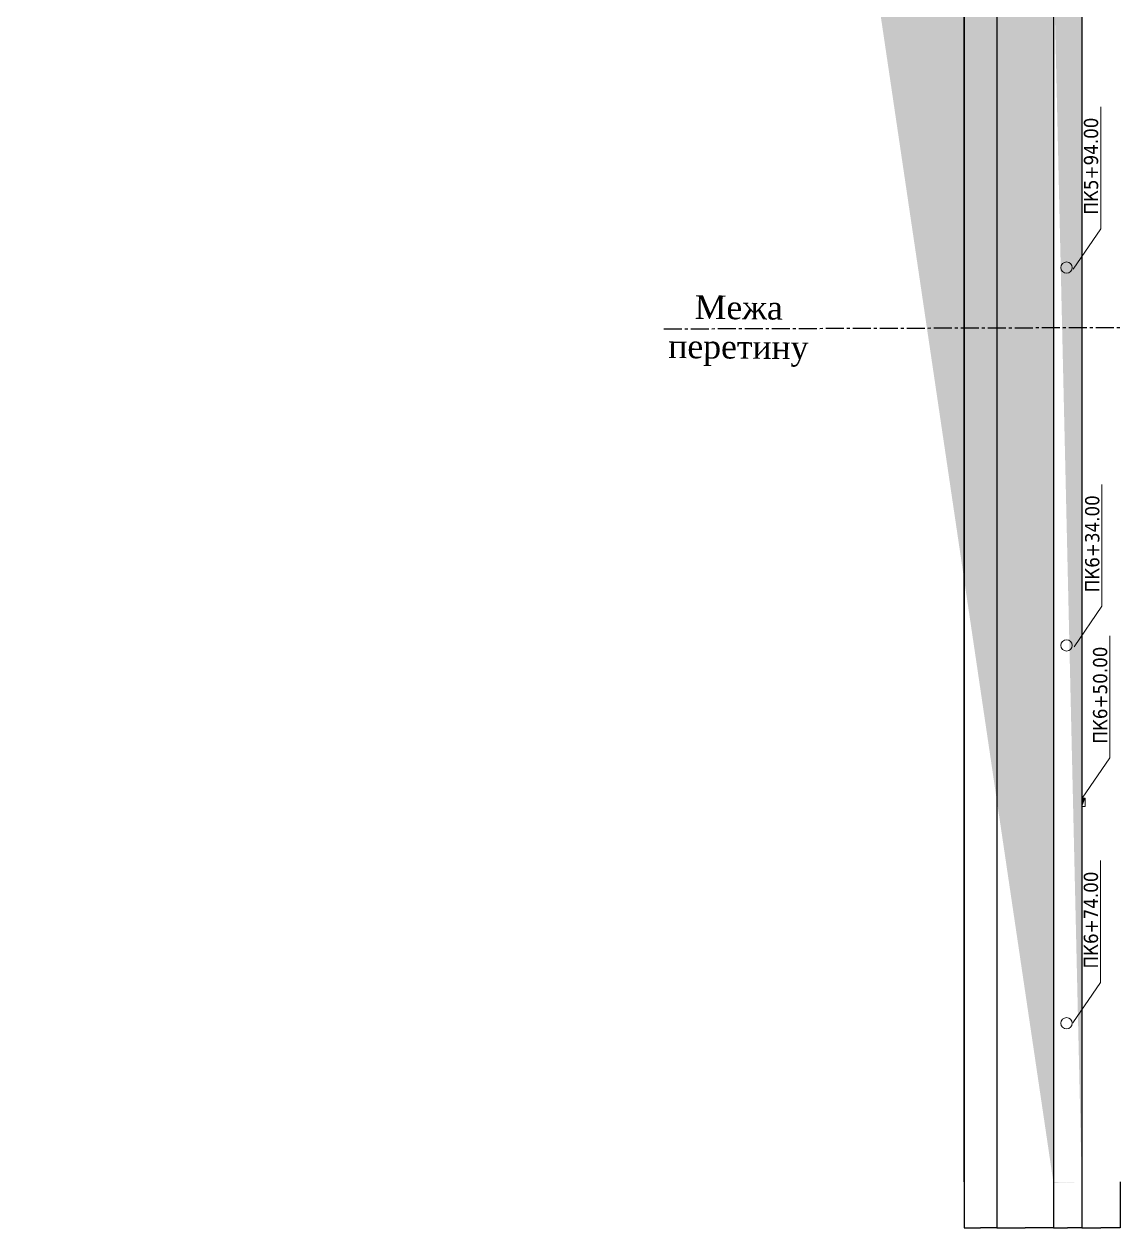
# Model space of a CAD drawing. Header units: millimetres. Extents: x -492806 to 8131902, y -181351 to 2373952.
# Drawn here: x 2111806 to 2227285, y -34934 to 92518 of the extents above; entities that cross this region are included whole.
import ezdxf

# ---------------------------------------------------------------- set-up
doc = ezdxf.new("R2010")
doc.units = ezdxf.units.MM
doc.header["$LTSCALE"] = 50
doc.linetypes.add('CENTER2', pattern=[28.575, 19.05, -3.175, 3.175, -3.175])
for name, color, linetype, lineweight in [('1 Відмітки', 7, 'Continuous', 25), ('2 Позначення', 80, 'Continuous', 20), ('вертикалка', 200, 'Continuous', 9), ('поздовжній профіль', 250, 'Continuous', 15), ('Червоні лінії', 1, 'Continuous', 30)]:
    doc.layers.add(name, color=color, linetype=linetype, lineweight=lineweight)
for name, color, linetype in [('Абсолютные высоты', 50, 'Continuous'), ('край проїзжої частини і тротуарів', 150, 'Continuous'), ('Отмостка', 7, 'Continuous')]:
    doc.layers.add(name, color=color, linetype=linetype)
doc.styles.get("Standard").update_dxf_attribs({"font": 'tahoma.ttf'})
doc.dimstyles.get("Standard").update_dxf_attribs({"dimtxt": 0.18, "dimasz": 0.18, "dimexe": 0.18, "dimexo": 0.0625, "dimgap": 0.09, "dimtad": 0, "dimtih": 1, "dimtoh": 1, "dimdec": 4, "dimzin": 0, "dimdsep": 46, "dimtxsty": 'Standard', "dimcen": 0.09, "dimadec": 0, "dimazin": 0, "dimtfac": 1, "dimtdec": 4, "dimtofl": 0, "dimtmove": 0, "dimatfit": 3, "dimfxl": 1, "dimtolj": 1, "dimtzin": 0, "dimarcsym": 0})

# ---------------------------------------------------------------- blocks, each defined once
blk = doc.blocks.new('*D266')
at = {"layer": 'Defpoints', "color": 0, "transparency": 16777216}
for p in [(2211323, -29934), (2214773, -30069), (2214773, -34934)]:
    blk.add_point(p, dxfattribs=at)
at = {"layer": 'край проїзжої частини і тротуарів', "color": 0, "lineweight": -2, "transparency": 16777216}
for p, q in [((2211323, -29934), (2211323, -34934)), ((2214773, -30069), (2214773, -34934)), ((2211323, -34934), (2213045, -34934)), ((2214773, -34934), (2213050, -34934))]:
    blk.add_line(p, q, dxfattribs=at)
at = {"layer": 'край проїзжої частини і тротуарів', "color": 0, "transparency": 16777216}
for points in [[(2211323, -34934), (2211323, -34934), (2211323, -34934)], [(2214773, -34934), (2214773, -34934), (2214773, -34934)]]:
    blk.add_solid(points, dxfattribs=at)
at = {"layer": 'край проїзжої частини і тротуарів', "color": 0, "transparency": 16777216, "insert": (2213048, -34934), "char_height": 1, "attachment_point": 5}
blk.add_mtext('\\A1;3450.36', dxfattribs=at)
blk = doc.blocks.new('*D267')
at = {"layer": 'Defpoints', "color": 0, "transparency": 16777216}
for p in [(2214773, -30131), (2220773, -30069), (2220773, -34920)]:
    blk.add_point(p, dxfattribs=at)
at = {"layer": 'край проїзжої частини і тротуарів', "color": 0, "lineweight": -2, "transparency": 16777216}
for p, q in [((2214773, -30132), (2214773, -34920)), ((2220773, -30069), (2220773, -34920)), ((2214773, -34920), (2217771, -34920)), ((2220773, -34920), (2217776, -34920))]:
    blk.add_line(p, q, dxfattribs=at)
at = {"layer": 'край проїзжої частини і тротуарів', "color": 0, "transparency": 16777216}
for points in [[(2214773, -34920), (2214773, -34920), (2214773, -34920)], [(2220773, -34920), (2220773, -34920), (2220773, -34920)]]:
    blk.add_solid(points, dxfattribs=at)
at = {"layer": 'край проїзжої частини і тротуарів', "color": 0, "transparency": 16777216, "insert": (2217773, -34920), "char_height": 1, "attachment_point": 5}
blk.add_mtext('\\A1;6000.00', dxfattribs=at)
blk = doc.blocks.new('*D268')
at = {"layer": 'Defpoints', "color": 0, "transparency": 16777216}
for p in [(2220773, -30069), (2223773, -30069), (2223773, -34920)]:
    blk.add_point(p, dxfattribs=at)
at = {"layer": 'край проїзжої частини і тротуарів', "color": 0, "lineweight": -2, "transparency": 16777216}
for p, q in [((2220773, -30069), (2220773, -34921)), ((2223773, -30069), (2223773, -34921)), ((2220773, -34920), (2222271, -34920)), ((2223773, -34920), (2222276, -34920))]:
    blk.add_line(p, q, dxfattribs=at)
at = {"layer": 'край проїзжої частини і тротуарів', "color": 0, "transparency": 16777216}
for points in [[(2220773, -34920), (2220773, -34920), (2220773, -34920)], [(2223773, -34920), (2223773, -34920), (2223773, -34920)]]:
    blk.add_solid(points, dxfattribs=at)
at = {"layer": 'край проїзжої частини і тротуарів', "color": 0, "transparency": 16777216, "insert": (2222273, -34920), "char_height": 1, "attachment_point": 5}
blk.add_mtext('\\A1;3000.00', dxfattribs=at)
blk = doc.blocks.new('*D269')
at = {"layer": 'Defpoints', "color": 0, "transparency": 16777216}
for p in [(2223773, -30131), (2227823, -30069), (2227823, -34919)]:
    blk.add_point(p, dxfattribs=at)
at = {"layer": 'край проїзжої частини і тротуарів', "color": 0, "lineweight": -2, "transparency": 16777216}
for p, q in [((2223773, -30132), (2223773, -34919)), ((2227823, -30069), (2227823, -34919)), ((2223773, -34919), (2225796, -34919)), ((2227823, -34919), (2225801, -34919))]:
    blk.add_line(p, q, dxfattribs=at)
at = {"layer": 'край проїзжої частини і тротуарів', "color": 0, "transparency": 16777216}
for points in [[(2223773, -34919), (2223773, -34919), (2223773, -34919)], [(2227823, -34919), (2227823, -34919), (2227823, -34919)]]:
    blk.add_solid(points, dxfattribs=at)
at = {"layer": 'край проїзжої частини і тротуарів', "color": 0, "transparency": 16777216, "insert": (2225798, -34919), "char_height": 1, "attachment_point": 5}
blk.add_mtext('\\A1;4050.00', dxfattribs=at)
blk = doc.blocks.new('столб')
at = {"layer": 'поздовжній профіль', "color": 160}
for points in [[(-500, 0, 0, 0, 0), (-1000, 0, 350, 0, 0), (-1700, 0, 0, 0, 0)], [(500, 0, 0, 0, 0), (1000, 0, 350, 0, 0), (1700, 0, 0, 0, 0)]]:
    blk.add_lwpolyline(points, format="xyseb", dxfattribs=at)
blk.add_circle((0, 0), 500, dxfattribs=at)

msp = doc.modelspace()

# ---------------------------------------------------------------- hatches: boundary and pattern name
at = {"layer": 'Абсолютные высоты', "ltscale": 0.001}
h = msp.add_hatch(dxfattribs=at)
h.set_pattern_fill('GRASS', color=256, scale=50)
h.set_pattern_definition([(90, (1821255.8, 1736822.7), (-898.0256, 898.0256), [238.125, -1557.9262]), (45, (1821255.8, 1736822.7), (-898.0256, 898.0256), [238.125, -1031.875]), (135, (1821255.8, 1736822.7), (-898.0256, -898.0256), [238.125, -1031.875])])
edge = h.paths.add_edge_path()
edge.add_line((2211323.084, 331002.56), (2217773.084, 331006.23))
edge.add_arc((2214773.084, 331006.23), 3000, 0, 90)
edge.add_line((2167323.084, 331002.56), (2211323.084, 331002.56))
edge.add_line((2167323.084, 334006.23), (2214773.084, 334006.23))
edge.add_arc((2167323.084, 278506.194), 55500.036, 90, 180)
edge.add_arc((2167323.084, 278506.194), 52500, 90, 180)
edge.add_line((2114823.084, 188506.091), (2114823.084, 278506.194))
edge.add_line((2111823.048, 278506.194), (2111823.048, 188506.194))
edge.add_arc((2167323.084, 188506.194), 52500, 180.00011266, 270)
edge.add_arc((2167323.084, 188506.194), 55500.036, 180, 270)
edge.add_line((2167323.084, 133006.159), (2188273.084, 133006.159))
edge.add_line((2167323.084, 136009.829), (2188273.084, 136006.298))
edge.add_arc((2188273.084, 100506.298), 35500, 0, 90)
edge.add_arc((2188273.084, 100506.298), 32499.861, 359.99981802, 450)
edge.add_line((2223773.084, 100506.298), (2223773.084, -30068.973))
edge.add_line((2220773.084, 100506.194), (2220773.084, -30068.973))
edge.add_line((2223773.084, -30193.973), (2220773.084, -30131.473))
at = {"layer": 'вертикалка'}
h = msp.add_hatch(color=0, dxfattribs=at)
h.dxf.hatch_style = 1
h.paths.add_polyline_path([(2223815.068, 9674.382), (2223815.114, 10574.382), (2224152.614, 10574.365)])

# ---------------------------------------------------------------- linework, layer by layer
at = {"layer": '2 Позначення', "color": 0}
for points in [[(2222849.236, 66581.747), (2225781.452, 70856.687), (2225781.452, 83767.577)], [(2222977.329, 26601.424), (2225909.544, 30876.364), (2225909.544, 43787.254)], [(2222835.973, -13236.538), (2225768.189, -8961.598), (2225768.189, 3949.292)]]:
    msp.add_lwpolyline(points, dxfattribs=at)
at = {"layer": '2 Позначення', "color": 0, "elevation": -56637.349}
msp.add_lwpolyline([(2223815.105, 10574.338), (2226747.321, 14849.278), (2226747.321, 27760.169)], dxfattribs=at)
at = {"layer": 'вертикалка', "color": 0, "elevation": -56637.349}
msp.add_lwpolyline([(2223815.114, 10574.382), (2224152.614, 10574.365), (2224152.568, 9674.365), (2223815.068, 9674.382)], close=True, dxfattribs=at)
at = {"layer": 'край проїзжої частини і тротуарів'}
for p, q in [((2214773.084, 100506.194), (2214773.084, -30068.973)), ((2220773.084, 100506.194), (2220773.084, -30068.973)), ((2223773.084, 100506.298), (2223773.084, -30068.973))]:
    msp.add_line(p, q, dxfattribs=at)
at = {"layer": 'Отмостка', "linetype": 'CENTER2', "ltscale": 2, "flags": 128}
msp.add_lwpolyline([(2179532.901, 60254.735), (2289532.931, 60596.255)], dxfattribs=at)
at = {"layer": 'Червоні лінії'}
msp.add_line((2211323.084, 100506.194), (2211323.084, -30068.973), dxfattribs=at)

# ---------------------------------------------------------------- block references
at = {"color": 0, "xscale": 1.200000000244472, "yscale": 1.200000000244472, "zscale": 1.200000000244472, "rotation": 90.70391031171326}
for p in [(2222164.275, 66736.237), (2222164.275, 26736.237), (2222164.275, -13263.763)]:
    msp.add_blockref('столб', p, dxfattribs=at)

# ---------------------------------------------------------------- texts
at = {"insert": (2187442.506, 60020.885), "char_height": 2500, "width": 13757.68242, "attachment_point": 5, "rotation": 359.49550403}
msp.add_mtext('{\\fTimes New Roman|b0|i0|c204|p18;Межа перетину}', dxfattribs=at)
at = {"layer": '1 Відмітки', "color": 0, "char_height": 1500, "attachment_point": 3, "rotation": 90}
for s, insert in [('ПК5+94.00', (2224001.952, 82615.374)), ('ПК6+34.00', (2224130.044, 42635.051)), ('ПК6+50.00', (2224967.821, 26607.965, -56637.349)), ('ПК6+74.00', (2223988.689, 2797.089))]:
    msp.add_mtext_dynamic_manual_height_columns(s, width=7.02543, gutter_width=12.5, heights=[0], dxfattribs=dict(at, insert=insert))

# ---------------------------------------------------------------- dimensions: what is measured, and where the dimension line sits
at = {"layer": 'край проїзжої частини і тротуарів'}
for base, p1, p2, picture, middle in [((2214773.084, -34933.61), (2211322.722, -29934.016), (2214773.084, -30068.973), '*D266', (2213047.903, -34933.61)), ((2220773.084, -34919.71), (2214773.084, -30131.473), (2220773.084, -30068.973), '*D267', (2217773.084, -34919.71)), ((2227823.084, -34919.016), (2223773.084, -30131.473), (2227823.084, -30068.973), '*D269', (2225798.084, -34919.016))]:
    dim = msp.add_linear_dim(base=base, p1=p1, p2=p2, dimstyle='Standard', override={"dimtxt": 1, "dimgap": 0.1, "dimdec": 2}, dxfattribs=at)
    dim.commit()
    dim.dimension.update_dxf_attribs({"geometry": picture, "text_midpoint": middle})
dim = msp.add_linear_dim(base=(2223773.084, -34920.365), p1=(2220773.084, -30068.973), p2=(2223773.084, -30068.973), dimstyle='Standard', override={"dimtxt": 1, "dimgap": 0.1, "dimdec": 2}, dxfattribs=at)
dim.commit()
dim.dimension.update_dxf_attribs({"geometry": '*D268', "text_midpoint": (2222273.084, -34920.365), "dimtype": 160})

doc.saveas('drawing.dxf')
